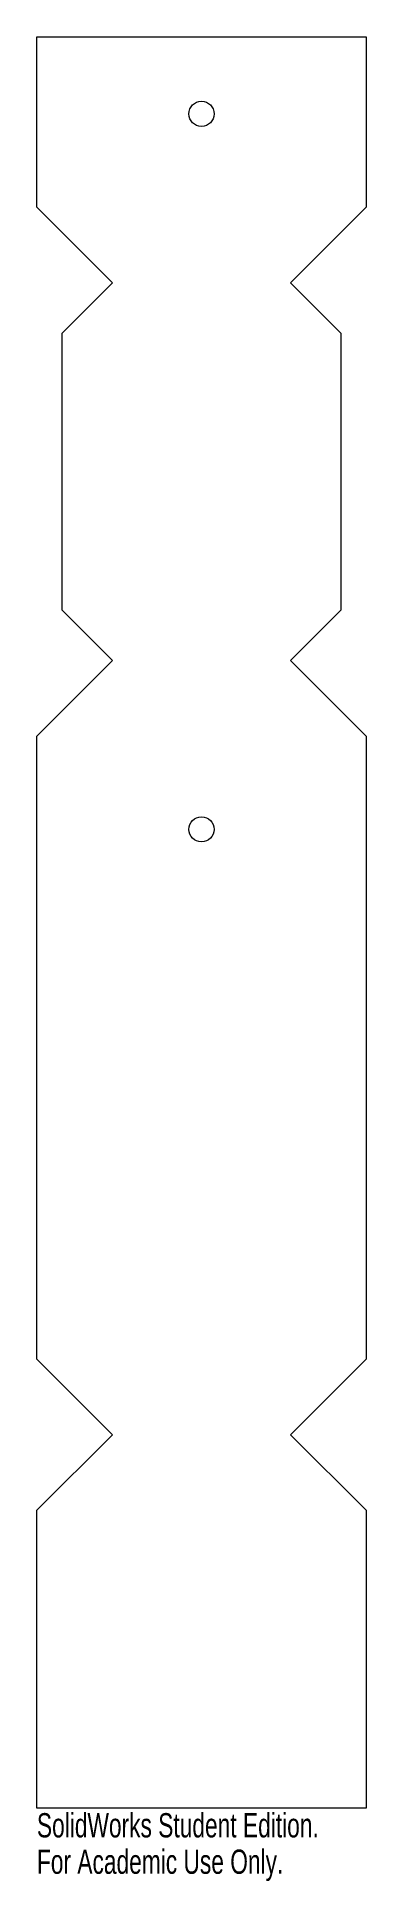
# Model space of a CAD drawing. Header units: millimetres. Extents: x -15 to 50, y -90 to 278.
import ezdxf

# ---------------------------------------------------------------- set-up
doc = ezdxf.new("R2010")
doc.units = ezdxf.units.MM
doc.styles.add('SLDTEXTSTYLE0', font='TXT', dxfattribs={"width": 0.7})

msp = doc.modelspace()

# ---------------------------------------------------------------- linework, layer by layer
at = {"color": 7, "linetype": 'Continuous', "lineweight": 15}
for p, q in [((-15.25, 243.6), (-15.25, 277.5)), ((-15.25, 277.5), (50.25, 277.5)), ((50.25, 277.5), (50.25, 243.6)), ((-15.25, 243.6), (-0.19, 228.54)), ((35.19, 228.54), (50.25, 243.6)), ((-0.19, 228.54), (-10.25, 218.49)), ((45.25, 218.49), (35.19, 228.54)), ((-10.25, 163.35), (-10.25, 218.49)), ((45.25, 218.49), (45.25, 163.35)), ((-10.25, 163.35), (-0.19, 153.3)), ((35.19, 153.3), (45.25, 163.35)), ((-0.19, 153.3), (-15.25, 138.24)), ((50.25, 138.24), (35.19, 153.3)), ((-15.25, 14.16), (-15.25, 138.24)), ((50.25, 138.24), (50.25, 14.16)), ((-15.25, 14.16), (-0.19, -0.9)), ((35.19, -0.9), (50.25, 14.16)), ((-0.19, -0.9), (-15.25, -15.95)), ((50.25, -15.95), (35.19, -0.9)), ((-15.25, -75.25), (-15.25, -15.95)), ((50.25, -15.95), (50.25, -75.25)), ((50.25, -75.25), (-15.25, -75.25))]:
    msp.add_line(p, q, dxfattribs=at)
for centre in [(17.5, 262.17), (17.5, 119.67)]:
    msp.add_circle(centre, 2.5, dxfattribs=at)

# ---------------------------------------------------------------- texts
at = {"color": 7, "linetype": 'Continuous', "char_height": 4.8336, "attachment_point": 1, "style": 'SLDTEXTSTYLE0'}
for s, insert in [('SolidWorks Student Edition.', (-15.25, -76.27)), ('For Academic Use Only.', (-15.25, -83.52))]:
    msp.add_mtext(s, dxfattribs=dict(at, insert=insert))

doc.saveas('drawing.dxf')
